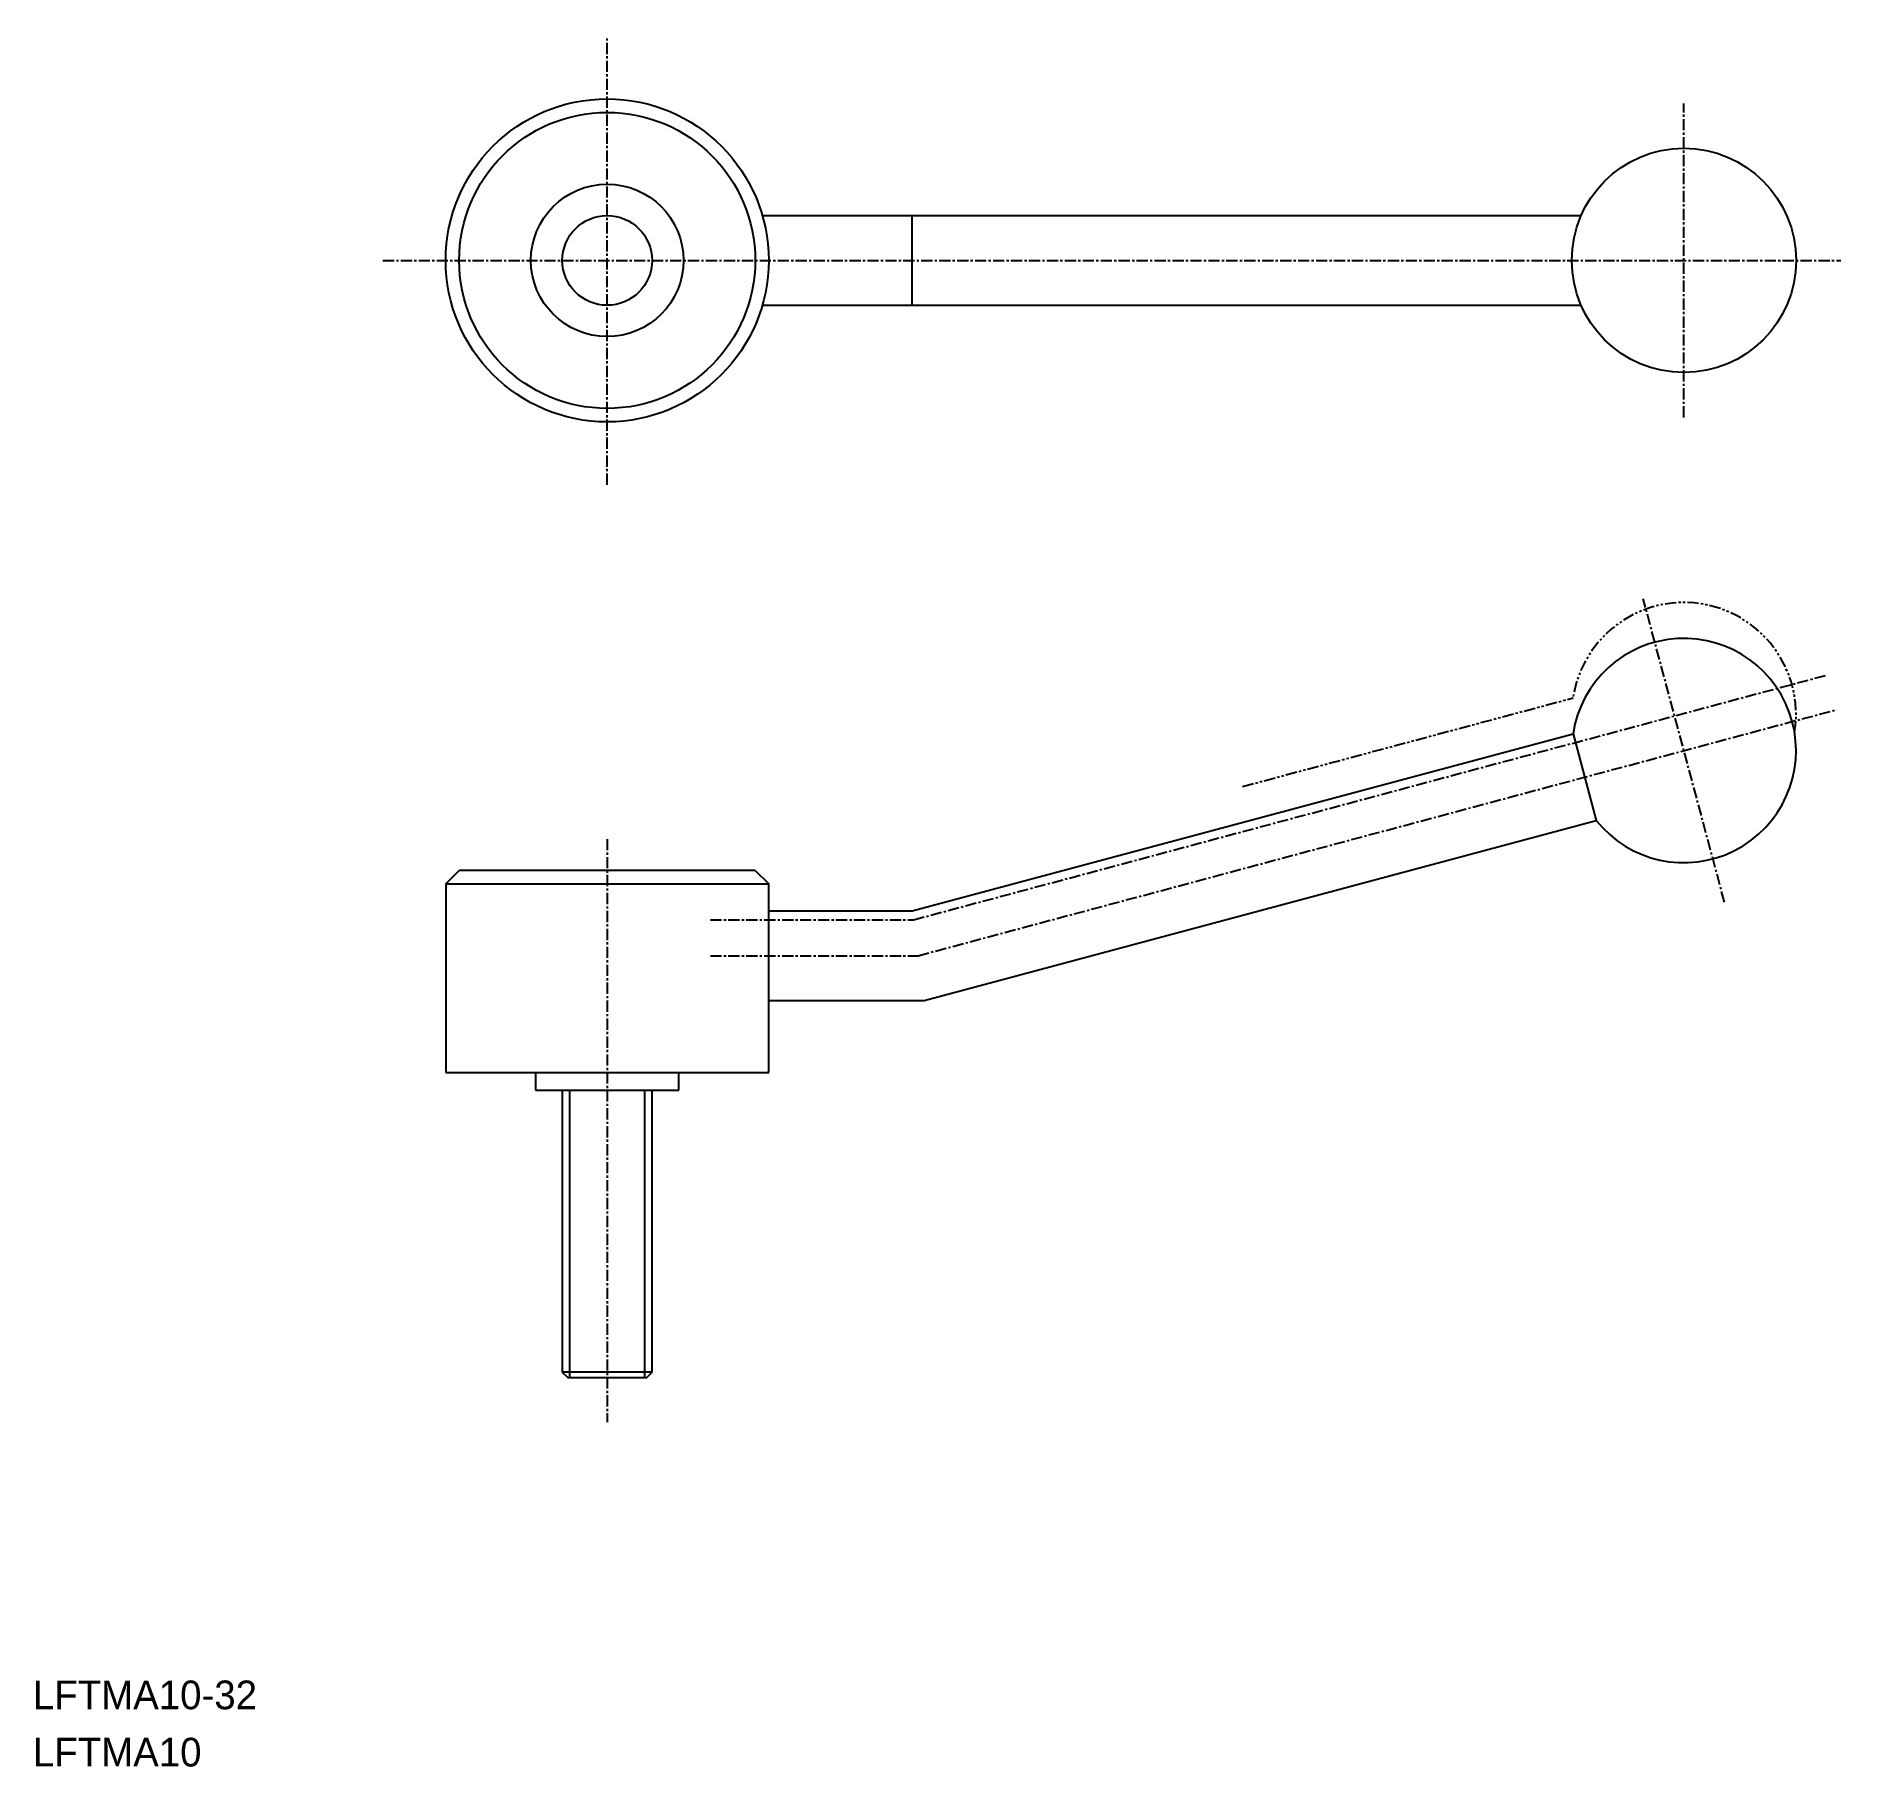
# Model space of a CAD drawing. Extents: x 0 to 201, y 0 to 193.
import ezdxf

# ---------------------------------------------------------------- set-up
doc = ezdxf.new("R2010")
doc.units = 0
doc.linetypes.add('CENTER', pattern=[2, 1.25, -0.25, 0.25, -0.25])
doc.linetypes.add('PHANTOM', pattern=[2.5, 1.25, -0.25, 0.25, -0.25, 0.25, -0.25])
doc.layers.get('0').update_dxf_attribs({"linetype": 'CONTINUOUS'})
doc.layers.add('CENTER', color=1, linetype='CENTER')

msp = doc.modelspace()

# ---------------------------------------------------------------- linework, layer by layer
at = {"color": 7, "linetype": 'CONTINUOUS'}
for p, q in [((81.36, 172.87), (172.54, 172.87)), ((98, 162.87), (98, 172.87)), ((81.36, 162.87), (172.54, 162.87)), ((98, 95.37), (171.64, 115.1)), ((171.64, 115.1), (174.22, 105.44)), ((99.31, 85.37), (174.22, 105.44)), ((46, 98.37), (47.5, 99.87)), ((80.5, 99.87), (47.5, 99.87)), ((80.5, 99.87), (82, 98.37)), ((46, 98.37), (46, 77.37)), ((46, 98.37), (82, 98.37)), ((82, 77.37), (82, 98.37)), ((82, 95.37), (98, 95.37)), ((82, 85.37), (99.31, 85.37)), ((46, 77.37), (82, 77.37)), ((56, 77.37), (56, 75.37)), ((72, 75.37), (72, 77.37)), ((56, 75.37), (72, 75.37)), ((59, 75.37), (59, 43.97)), ((69, 43.97), (69, 75.37)), ((69, 43.97), (59, 43.97)), ((59, 43.97), (59.6, 43.37)), ((59.6, 43.37), (68.4, 43.37)), ((68.4, 43.37), (69, 43.97))]:
    msp.add_line(p, q, dxfattribs=at)
at = {"color": 3, "linetype": 'PHANTOM'}
msp.add_line((134.82, 109.23), (171.64, 119.1), dxfattribs=at)
at = {"color": 3, "linetype": 'CONTINUOUS'}
for p, q in [((59.81, 75.37), (59.81, 43.37)), ((68.18, 43.37), (68.18, 75.37))]:
    msp.add_line(p, q, dxfattribs=at)
at = {"color": 7, "linetype": 'CONTINUOUS'}
for centre, radius in [((64, 167.87), 18), ((64, 167.87), 16.5), ((184, 167.87), 12.5), ((64, 167.87), 8.5), ((64, 167.87), 5)]:
    msp.add_circle(centre, radius, dxfattribs=at)
at = {"color": 3, "linetype": 'PHANTOM'}
msp.add_arc((184, 117.24), 12.5, 350.7931, 171.4218, dxfattribs=at)
at = {"color": 7, "linetype": 'CONTINUOUS'}
msp.add_arc((184, 113.24), 12.5, 218.5782, 171.4218, dxfattribs=at)
at = {"layer": 'CENTER', "color": 1, "linetype": 'CENTER'}
for p, q in [((64, 142.87), (64, 192.87)), ((184, 150.37), (184, 185.37)), ((39, 167.87), (201.5, 167.87)), ((188.53, 96.33), (179.47, 130.14)), ((98.13, 94.37), (199.86, 121.63)), ((98.65, 90.37), (200.9, 117.76)), ((64, 103.37), (64, 38.37)), ((75.5, 94.37), (98.13, 94.37)), ((75.5, 90.37), (98.65, 90.37))]:
    msp.add_line(p, q, dxfattribs=at)

# ---------------------------------------------------------------- texts
at = {"color": 7, "linetype": 'CONTINUOUS'}
for s, p in [('LFTMA10-32', (0, 6.38)), ('LFTMA10', (0, 0))]:
    msp.add_text(s, height=3.2, dxfattribs=at).set_placement(p)

doc.saveas('drawing.dxf')
